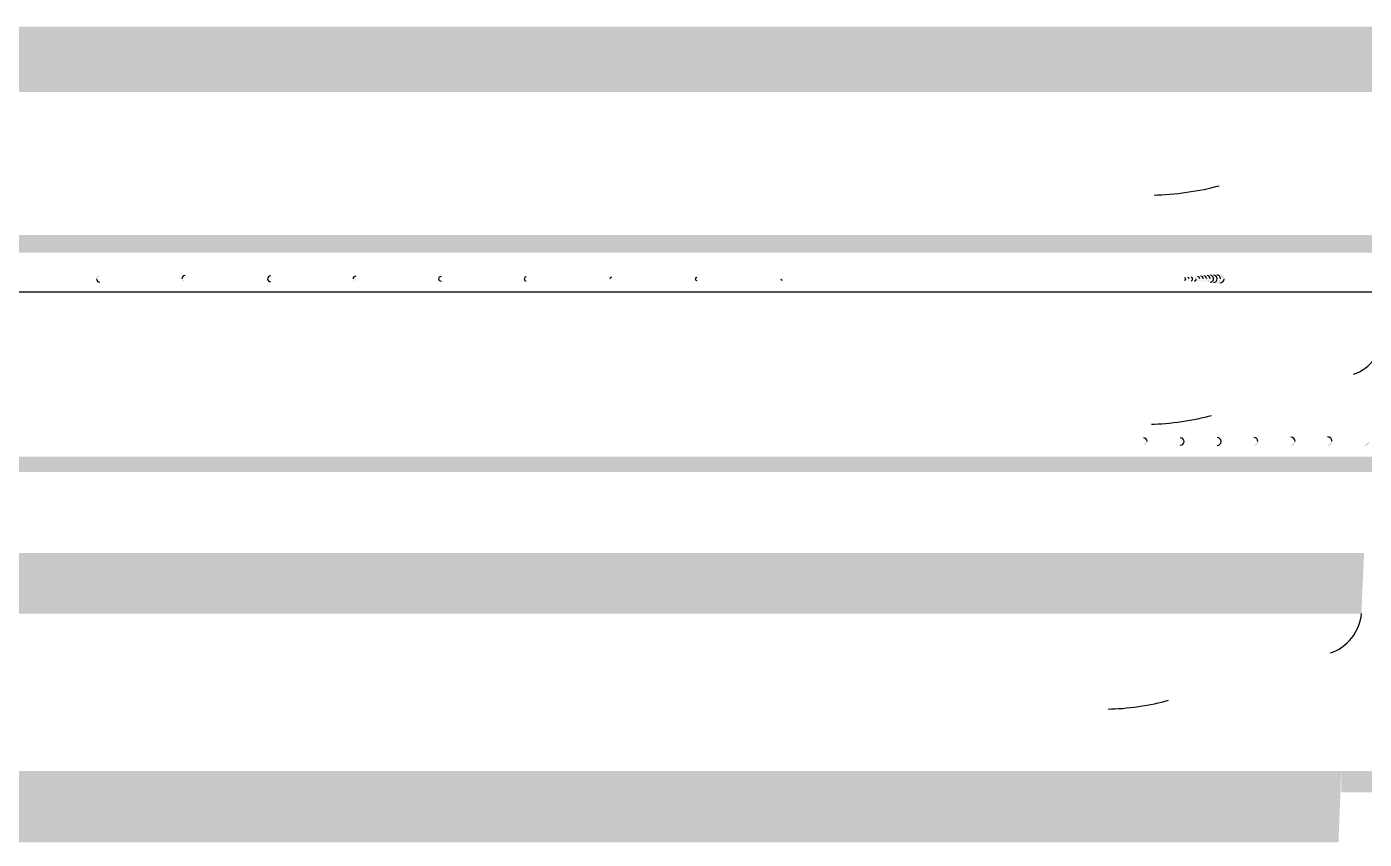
# Model space of a CAD drawing. Header units: millimetres. Extents: x 1111 to 1333, y -447 to -319.
# Drawn here: x 1290.189 to 1291.26, y -441.581 to -440.93 of the extents above; entities that cross this region are included whole.
import ezdxf

# ---------------------------------------------------------------- set-up
doc = ezdxf.new("R2010")
doc.units = ezdxf.units.MM

# ---------------------------------------------------------------- blocks, each defined once
blk = doc.blocks.new('scanne')
at = {"transparency": 33554559}
h = blk.add_hatch(color=256, dxfattribs=at)
h.paths.add_polyline_path([(0.4356, 1.4579), (0.5757, 1.4171)], flags=0)
h.paths.add_polyline_path([(0.6278, 1.4096), (1.1227, 1.4096), (1.6175, 1.4096)], flags=0)
h.paths.add_polyline_path([(1.6696, 1.4171), (1.8097, 1.4579)], flags=0)
h.paths.add_polyline_path([(1.8365, 1.492), (1.8388, 1.5444), (1.1227, 1.5444), (0.4064, 1.5444), (0.4088, 1.492)], flags=0)
h = blk.add_hatch(color=256, dxfattribs=at)
h.paths.add_polyline_path([(0.5682, 1.3392), (1.6702, 1.3392)], flags=0)
h.paths.add_polyline_path([(1.6736, 1.3426, 0.41), (1.6702, 1.346)], flags=0)
h = blk.add_hatch(color=256, dxfattribs=at)
h.paths.add_polyline_path([(1.6677, 1.3458), (0.6365, 1.3458)], flags=0)
h.paths.add_polyline_path([(0.6334, 1.3426, 0.423913), (0.6365, 1.3394)], flags=0)
h.paths.add_polyline_path([(0.6365, 1.3394), (1.6677, 1.3394)], flags=0)
h.paths.add_polyline_path([(1.6677, 1.3394, 0.418489), (1.6708, 1.3426)], flags=0)
h = blk.add_hatch(color=256, dxfattribs=at)
h.paths.add_polyline_path([(1.6625, 1.3453), (0.7732, 1.3453)], flags=0)
h.paths.add_polyline_path([(0.7732, 1.3453, 0.411899), (0.7704, 1.3425)], flags=0)
h.paths.add_polyline_path([(0.7732, 1.3398), (1.6625, 1.3398)], flags=0)
h = blk.add_hatch(color=256, dxfattribs=at)
h.paths.add_polyline_path([(1.6599, 1.3451), (0.8415, 1.3451)], flags=0)
h.paths.add_polyline_path([(0.8389, 1.3425, 0.415926), (0.8415, 1.34)], flags=0)
h.paths.add_polyline_path([(0.8415, 1.34), (1.6599, 1.34)], flags=0)
h.paths.add_polyline_path([(1.6599, 1.34, 0.415926), (1.6624, 1.3425)], flags=0)
h = blk.add_hatch(color=256, dxfattribs=at)
h.paths.add_polyline_path([(1.6574, 1.3448), (0.9098, 1.3448)], flags=0)
h.paths.add_polyline_path([(0.9098, 1.3402), (1.6574, 1.3402)], flags=0)
h.paths.add_polyline_path([(1.6574, 1.3402, 0.41252), (1.6597, 1.3425)], flags=0)
h = blk.add_hatch(color=256, dxfattribs=at)
h.paths.add_polyline_path([(1.6548, 1.3446), (0.9781, 1.3446)], flags=0)
h.paths.add_polyline_path([(0.976, 1.3425, 0.407609), (0.9781, 1.3404)], flags=0)
h.paths.add_polyline_path([(0.9781, 1.3404), (1.6548, 1.3404)], flags=0)
h.paths.add_polyline_path([(1.6548, 1.3404, 0.415784), (1.6569, 1.3425)], flags=0)
h = blk.add_hatch(color=256, dxfattribs=at)
h.paths.add_polyline_path([(1.6522, 1.3443), (1.0464, 1.3443)], flags=0)
h.paths.add_polyline_path([(1.0464, 1.3406), (1.6522, 1.3406)], flags=0)
h.paths.add_polyline_path([(1.6522, 1.3406, 0.420732), (1.6541, 1.3425)], flags=0)
h = blk.add_hatch(color=256, dxfattribs=at)
h.paths.add_polyline_path([(1.6513, 1.3424, 0.416821), (1.6496, 1.3441)], flags=0)
h.paths.add_polyline_path([(1.6496, 1.3441), (1.1147, 1.3441)], flags=0)
h.paths.add_polyline_path([(1.1147, 1.3408), (1.6496, 1.3408)], flags=0)
h = blk.add_hatch(color=256, dxfattribs=at)
h.paths.add_polyline_path([(1.6471, 1.3438), (1.183, 1.3438)], flags=0)
h.paths.add_polyline_path([(1.1815, 1.3424, 0.410204), (1.183, 1.341)], flags=0)
h.paths.add_polyline_path([(1.183, 1.341), (1.6471, 1.341)], flags=0)
h = blk.add_hatch(color=256, dxfattribs=at)
h.paths.add_polyline_path([(1.6445, 1.3436), (1.2513, 1.3436)], flags=0)
h.paths.add_polyline_path([(1.2513, 1.3412), (1.6445, 1.3412)], flags=0)
h.paths.add_polyline_path([(1.6445, 1.3412, 0.418343), (1.6457, 1.3424)], flags=0)
h = blk.add_hatch(color=256, dxfattribs=at)
h.paths.add_polyline_path([(1.3196, 1.3434, 0.409091), (1.3186, 1.3424)], flags=0)
h.paths.add_polyline_path([(1.3196, 1.3414), (1.6419, 1.3414)], flags=0)
h = blk.add_hatch(color=256, dxfattribs=at)
h.paths.add_polyline_path([(0.3104, 1.217, 0.415446), (0.3058, 1.2123)], flags=0)
h.paths.add_polyline_path([(0.3058, 1.2123, 0.411784), (0.3104, 1.2077)], flags=0)
h.paths.add_polyline_path([(0.3104, 1.2077), (1.9332, 1.2077)], flags=0)
h = blk.add_hatch(color=256, dxfattribs=at)
h.paths.add_polyline_path([(0.3398, 1.2168, 0.413265), (0.3353, 1.2123)], flags=0)
h.paths.add_polyline_path([(0.3353, 1.2123, 0.409444), (0.3398, 1.2079)], flags=0)
h.paths.add_polyline_path([(0.3398, 1.2079), (1.9037, 1.2079)], flags=0)
h = blk.add_hatch(color=256, dxfattribs=at)
h.paths.add_polyline_path([(0.3692, 1.2166, 0.416648), (0.3649, 1.2123)], flags=0)
h.paths.add_polyline_path([(0.3649, 1.2123, 0.414894), (0.3692, 1.208)], flags=0)
h.paths.add_polyline_path([(0.3692, 1.208), (1.8742, 1.208)], flags=0)
h.paths.add_polyline_path([(1.8786, 1.2123, 0.416221), (1.8742, 1.2166)], flags=0)
h = blk.add_hatch(color=256, dxfattribs=at)
h.paths.add_polyline_path([(0.3987, 1.2164, 0.412088), (0.3945, 1.2123)], flags=0)
h.paths.add_polyline_path([(0.3945, 1.2123, 0.412088), (0.3987, 1.2081)], flags=0)
h.paths.add_polyline_path([(0.3987, 1.2081), (1.8448, 1.2081)], flags=0)
h.paths.add_polyline_path([(1.8448, 1.2081, 0.413914), (1.849, 1.2123)], flags=0)
h.paths.add_polyline_path([(1.849, 1.2123, 0.413914), (1.8448, 1.2164)], flags=0)
h = blk.add_hatch(color=256, dxfattribs=at)
h.paths.add_polyline_path([(0.4281, 1.2162, 0.409884), (0.4241, 1.2123)], flags=0)
h.paths.add_polyline_path([(0.4281, 1.2083), (1.8153, 1.2083)], flags=0)
h.paths.add_polyline_path([(1.8153, 1.2083, 0.415243), (1.8194, 1.2123)], flags=0)
h = blk.add_hatch(color=256, dxfattribs=at)
h.paths.add_polyline_path([(0.4575, 1.216, 0.415663), (0.4537, 1.2123)], flags=0)
h.paths.add_polyline_path([(0.4575, 1.2084), (1.7858, 1.2084)], flags=0)
h.paths.add_polyline_path([(1.7858, 1.2084, 0.412698), (1.7897, 1.2123)], flags=0)
h = blk.add_hatch(color=256, dxfattribs=at)
h.paths.add_polyline_path([(0.4869, 1.2159, 0.412983), (0.4833, 1.2123)], flags=0)
h.paths.add_polyline_path([(0.4869, 1.2086), (1.7564, 1.2086)], flags=0)
h.paths.add_polyline_path([(1.7564, 1.2086, 0.419231), (1.76, 1.2123)], flags=0)
h = blk.add_hatch(color=256, dxfattribs=at)
h.paths.add_polyline_path([(0.5163, 1.2157, 0.41), (0.5129, 1.2123)], flags=0)
h.paths.add_polyline_path([(0.5163, 1.2087), (1.7269, 1.2087)], flags=0)
h.paths.add_polyline_path([(1.7269, 1.2087, 0.413969), (1.7304, 1.2123)], flags=0)
h = blk.add_hatch(color=256, dxfattribs=at)
h.paths.add_polyline_path([(0.5458, 1.2155, 0.416667), (0.5425, 1.2122)], flags=0)
h.paths.add_polyline_path([(0.5458, 1.2089), (1.6974, 1.2089)], flags=0)
h.paths.add_polyline_path([(1.6974, 1.2089, 0.421271), (1.7007, 1.2122)], flags=0)
h = blk.add_hatch(color=256, dxfattribs=at)
h.paths.add_polyline_path([(0.5752, 1.2153, 0.419118), (0.5721, 1.2122)], flags=0)
h.paths.add_polyline_path([(0.5752, 1.209), (1.668, 1.209)], flags=0)
h = blk.add_hatch(color=256, dxfattribs=at)
h.paths.add_polyline_path([(0.6046, 1.2151, 0.418568), (0.6017, 1.2122)], flags=0)
h.paths.add_polyline_path([(0.6046, 1.2092), (1.6385, 1.2092)], flags=0)
h = blk.add_hatch(color=256, dxfattribs=at)
h.paths.add_polyline_path([(0.634, 1.215, 0.415243), (0.6313, 1.2122)], flags=0)
h.paths.add_polyline_path([(0.634, 1.2094), (1.609, 1.2094)], flags=0)
h.paths.add_polyline_path([(1.609, 1.2094, 0.423387), (1.6119, 1.2122)], flags=0)
blk.add_hatch(color=256, dxfattribs=at).paths.add_polyline_path([(1.9491, 1.1943), (1.8723, 1.1943), (1.8723, 1.2), (0.3735, 1.2), (0.3735, 1.1943), (0.296, 1.1943), (0.2975, 1.1878), (1.9483, 1.1878)])
blk.add_hatch(color=256, dxfattribs=at).paths.add_polyline_path([(1.9491, 1.1943), (1.8723, 1.1943), (1.8723, 1.2), (0.3735, 1.2), (0.3735, 1.1943), (0.296, 1.1943), (0.2975, 1.1878), (1.9483, 1.1878)])
h = blk.add_hatch(color=256, dxfattribs=at)
h.paths.add_polyline_path([(0.4866, 1.0428), (0.6164, 1.0049)], flags=0)
h.paths.add_polyline_path([(0.6646, 0.9979), (1.1227, 0.9979), (1.5807, 0.9979)], flags=0)
h.paths.add_polyline_path([(1.629, 1.0049), (1.7587, 1.0428)], flags=0)
h.paths.add_polyline_path([(1.7835, 1.0744), (1.7857, 1.1229), (1.1227, 1.1229), (0.4597, 1.1229), (0.4619, 1.0744)], flags=0)
h = blk.add_hatch(color=256, dxfattribs=at)
h.paths.add_polyline_path([(0.5049, 0.8596), (0.6164, 0.8303)], flags=0)
h.paths.add_polyline_path([(0.6646, 0.8234), (1.1227, 0.8234), (1.5807, 0.8234)], flags=0)
h.paths.add_polyline_path([(1.629, 0.8303), (1.7404, 0.8596)], flags=0)
h.paths.add_polyline_path([(1.7652, 0.8912), (1.7674, 0.9483), (1.1227, 0.9483), (0.478, 0.9483), (0.4801, 0.8912)], flags=0)
h = blk.add_hatch(color=256, dxfattribs=at)
h.paths.add_polyline_path([(1.8492, 0.9483), (1.7674, 0.9483), (1.7674, 0.9312), (1.8492, 0.9312)], flags=0)
h.paths.add_polyline_path([(1.8576, 0.9227, 0.014082), (1.8581, 0.9384)], flags=0)
at = {"lineweight": -3}
blk.add_lwpolyline([(0.2858, 1.332), (1.9597, 1.332)], dxfattribs=at)
for points in [[(1.6175, 1.4096), (1.6322, 1.4096), (1.6555, 1.4129), (1.6696, 1.4171)], [(0.7704, 1.3425), (0.7704, 1.341), (0.7716, 1.3398), (0.7732, 1.3398)], [(0.8415, 1.3451), (0.84, 1.3451), (0.8389, 1.3439), (0.8389, 1.3425)], [(0.9098, 1.3448), (0.9085, 1.3448), (0.9075, 1.3437), (0.9075, 1.3425)], [(0.9075, 1.3425), (0.9075, 1.3412), (0.9085, 1.3402), (0.9098, 1.3402)], [(0.9781, 1.3446), (0.9769, 1.3446), (0.976, 1.3436), (0.976, 1.3425)], [(1.0464, 1.3443), (1.0453, 1.3443), (1.0445, 1.3434), (1.0445, 1.3425)], [(1.0445, 1.3425), (1.0445, 1.3414), (1.0453, 1.3406), (1.0464, 1.3406)], [(1.1147, 1.3441), (1.1138, 1.3441), (1.113, 1.3433), (1.113, 1.3424)], [(1.113, 1.3424), (1.113, 1.3415), (1.1138, 1.3408), (1.1147, 1.3408)], [(1.183, 1.3438), (1.1822, 1.3438), (1.1815, 1.3432), (1.1815, 1.3424)], [(1.2513, 1.3436), (1.2506, 1.3436), (1.25, 1.3431), (1.25, 1.3424)], [(1.25, 1.3424), (1.25, 1.3417), (1.2506, 1.3412), (1.2513, 1.3412)], [(1.3186, 1.3424), (1.3186, 1.3419), (1.319, 1.3414), (1.3196, 1.3414)], [(1.6429, 1.3424), (1.6429, 1.3429), (1.6425, 1.3434), (1.6419, 1.3434)], [(1.6419, 1.3414), (1.6425, 1.3414), (1.6429, 1.3419), (1.6429, 1.3424)], [(1.6457, 1.3424), (1.6457, 1.3431), (1.6452, 1.3436), (1.6445, 1.3436)], [(1.6485, 1.3424), (1.6485, 1.3432), (1.6479, 1.3438), (1.6471, 1.3438)], [(1.6471, 1.341), (1.6479, 1.341), (1.6485, 1.3416), (1.6485, 1.3424)], [(1.6496, 1.3408), (1.6506, 1.3408), (1.6513, 1.3415), (1.6513, 1.3424)], [(1.6541, 1.3425), (1.6541, 1.3434), (1.6533, 1.3443), (1.6522, 1.3443)], [(1.6569, 1.3425), (1.6569, 1.3436), (1.656, 1.3446), (1.6548, 1.3446)], [(1.6597, 1.3425), (1.6597, 1.3437), (1.6587, 1.3448), (1.6574, 1.3448)], [(1.6624, 1.3425), (1.6624, 1.3439), (1.6614, 1.3451), (1.6599, 1.3451)], [(1.6652, 1.3425), (1.6652, 1.344), (1.664, 1.3453), (1.6625, 1.3453)], [(1.6625, 1.3398), (1.664, 1.3398), (1.6652, 1.341), (1.6652, 1.3425)], [(1.668, 1.3425), (1.668, 1.3442), (1.6667, 1.3455), (1.6651, 1.3455)], [(1.6651, 1.3396), (1.6667, 1.3396), (1.668, 1.3409), (1.668, 1.3425)], [(1.6708, 1.3426), (1.6708, 1.3443), (1.6694, 1.3458), (1.6677, 1.3458)], [(1.6702, 1.3392), (1.6721, 1.3392), (1.6736, 1.3407), (1.6736, 1.3426)], [(1.7772, 1.2662), (1.7901, 1.27), (1.8015, 1.2843), (1.8019, 1.2979)], [(1.6153, 1.2261), (1.6288, 1.2261), (1.6506, 1.2293), (1.6636, 1.2331)], [(1.6119, 1.2122), (1.6119, 1.2137), (1.6106, 1.215), (1.609, 1.215)], [(1.6415, 1.2122), (1.6415, 1.2139), (1.6402, 1.2151), (1.6385, 1.2151)], [(1.6385, 1.2092), (1.6402, 1.2092), (1.6415, 1.2105), (1.6415, 1.2122)], [(1.6711, 1.2122), (1.6711, 1.214), (1.6698, 1.2153), (1.668, 1.2153)], [(1.668, 1.209), (1.6698, 1.209), (1.6711, 1.2105), (1.6711, 1.2122)], [(1.7007, 1.2122), (1.7007, 1.214), (1.6993, 1.2155), (1.6974, 1.2155)], [(1.7304, 1.2123), (1.7304, 1.2141), (1.7289, 1.2157), (1.7269, 1.2157)], [(1.76, 1.2123), (1.76, 1.2143), (1.7584, 1.2159), (1.7564, 1.2159)], [(1.7587, 1.0428), (1.7717, 1.0466), (1.7829, 1.0608), (1.7835, 1.0744)], [(1.5807, 0.9979), (1.5943, 0.9979), (1.616, 1.001), (1.629, 1.0049)], [(1.6676, 0.7766), (1.8574, 0.7858), (1.8873, 0.8684), (1.8943, 0.9161)], [(1.9179, 0.9125), (1.9107, 0.8635), (1.8799, 0.7783), (1.6842, 0.7687)], [(1.6842, 0.7687), (1.8799, 0.7783), (1.9107, 0.8635), (1.9178, 0.9125)], [(1.9179, 0.9125), (1.9107, 0.8635), (1.8799, 0.7783), (1.6842, 0.7687)]]:
    blk.add_open_spline(points, degree=3, dxfattribs=at)
at = {"lineweight": -3, "transparency": 33554559}
blk.add_solid([(1.9597, 1.3776), (0.2858, 1.3776), (1.9592, 1.3634), (0.2885, 1.3634)], dxfattribs=at)

msp = doc.modelspace()

# ---------------------------------------------------------------- block references
msp.add_blockref('scanne', (1289.4745, -442.4746))

doc.saveas('drawing.dxf')
